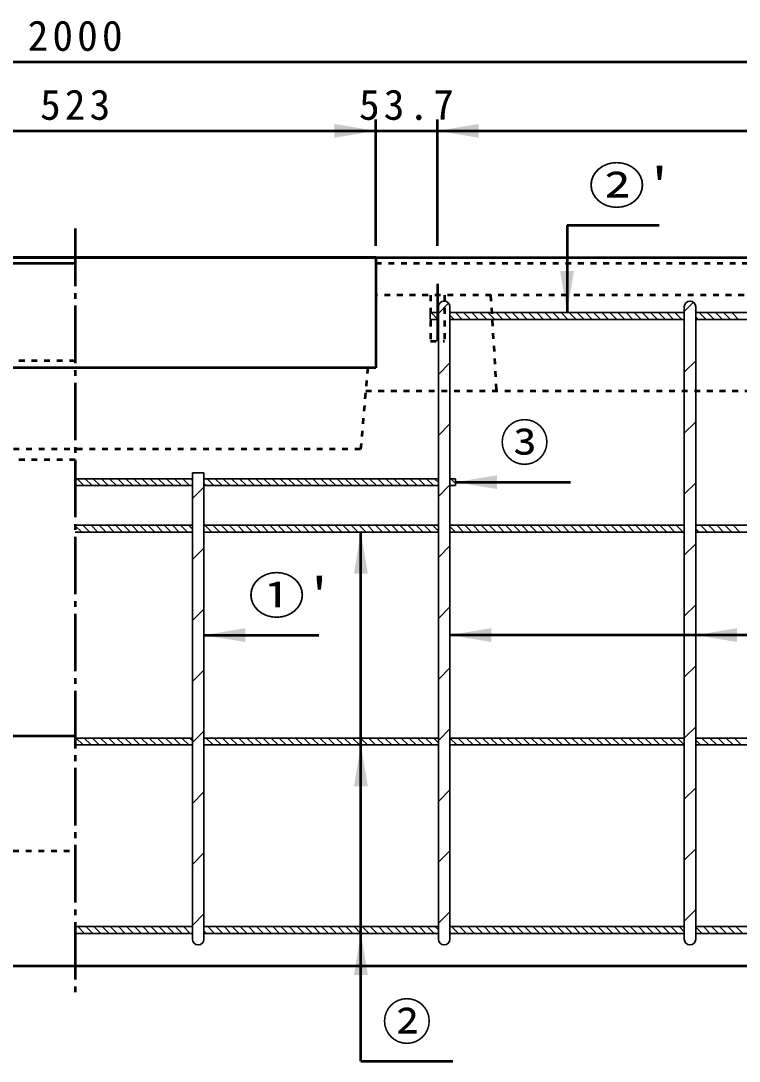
# Model space of a CAD drawing. Units: millimetres, scale not verified. Extents: x 100 to 4105, y 100 to 2870.
# Drawn here: x 2887 to 3512, y 850 to 1755 of the extents above; entities that cross this region are included whole.
import ezdxf
from ezdxf.enums import TextEntityAlignment as Align

# ---------------------------------------------------------------- set-up
doc = ezdxf.new("R2010")
doc.units = ezdxf.units.MM
doc.header["$LTSCALE"] = 5
doc.linetypes.add('USER1', pattern=[2.2, 1, -1.2])
doc.linetypes.add('USER2', pattern=[13.4, 10, -1.2, 1, -1.2])
doc.layers.add('V-nasSTD', color=7, linetype='Continuous', lineweight=35)
doc.styles.add('ＭＳ ゴシック', font='')
doc.styles.get('ＭＳ ゴシック').set_extended_font_data('MS Gothic')

msp = doc.modelspace()

# ---------------------------------------------------------------- hatches: boundary and pattern name
at = {"layer": 'V-nasSTD'}
for points in [[(3159.668, 1652.887), (3195.668, 1658.887), (3159.668, 1664.887)], [(3285.368, 1664.887), (3249.368, 1658.887), (3285.368, 1652.887)], [(3368.168, 1536.887), (3362.168, 1500.887), (3356.168, 1536.887)], [(3301.168, 1359.387), (3265.168, 1353.387), (3301.168, 1347.387)], [(3188.767, 1273.887), (3182.767, 1309.887), (3176.767, 1273.887)], [(3082.168, 1226.387), (3046.168, 1220.387), (3082.168, 1214.387)], [(3296.168, 1226.387), (3260.168, 1220.387), (3296.168, 1214.387)], [(3510.168, 1226.387), (3474.168, 1220.387), (3510.168, 1214.387)], [(3188.767, 1088.887), (3182.767, 1124.887), (3176.767, 1088.887)], [(3188.767, 924.887), (3182.767, 960.887), (3176.767, 924.887)]]:
    msp.add_hatch(color=256, dxfattribs=at).paths.add_polyline_path(points)

# ---------------------------------------------------------------- linework, layer by layer
at = {"layer": 'V-nasSTD', "lineweight": 50}
for p, q in [((1934.168, 1718.887), (3934.168, 1718.887)), ((3195.668, 1558.887), (3195.668, 1668.887)), ((3249.368, 1558.887), (3249.368, 1668.887)), ((2672.668, 1658.887), (3195.668, 1658.887)), ((3195.668, 1658.887), (3249.368, 1658.887)), ((3249.368, 1658.887), (3880.468, 1658.887)), ((3362.168, 1576.887), (3442.168, 1576.887)), ((3362.168, 1576.887), (3362.168, 1500.887)), ((1934.168, 1548.887), (3934.168, 1548.887)), ((3195.668, 1548.887), (2672.668, 1548.887)), ((3195.668, 1548.887), (3195.668, 1452.887)), ((2672.668, 1543.887), (2934.168, 1543.887)), ((3195.668, 1452.887), (2672.668, 1452.887)), ((3265.168, 1353.387), (3365.168, 1353.387)), ((3182.767, 849.84), (3182.767, 1309.887)), ((3046.168, 1220.387), (3146.168, 1220.387)), ((4035.168, 1220.387), (3260.168, 1220.387)), ((2054.168, 1132.887), (2934.168, 1132.887)), ((1934.168, 932.887), (3934.168, 932.887)), ((3182.767, 849.84), (3262.767, 849.84))]:
    msp.add_line(p, q, dxfattribs=at)
at = {"layer": 'V-nasSTD', "linetype": 'USER2', "lineweight": 50}
for p, q in [((2934.168, 1573.887), (2934.168, 907.887)), ((3249.368, 1525.887), (3249.368, 1475.887))]:
    msp.add_line(p, q, dxfattribs=at)
at = {"layer": 'V-nasSTD', "linetype": 'USER1', "lineweight": 50}
for p, q in [((3195.668, 1543.887), (3934.168, 1543.887)), ((3934.168, 1515.887), (3195.668, 1515.887)), ((3243.368, 1515.887), (3243.368, 1475.887)), ((3255.368, 1515.887), (3255.368, 1475.887)), ((3295.668, 1515.887), (3300.668, 1432.887)), ((3243.368, 1475.887), (3255.368, 1475.887)), ((2934.168, 1458.887), (2678.668, 1458.887)), ((3188.668, 1452.887), (3182.48, 1382.167)), ((3186.918, 1432.887), (3934.168, 1432.887)), ((3182.48, 1382.167), (2685.855, 1382.167)), ((2934.168, 1372.887), (1934.168, 1372.887)), ((1934.168, 1032.887), (2934.168, 1032.887))]:
    msp.add_line(p, q, dxfattribs=at)
at = {"layer": 'V-nasSTD'}
for p, q in [((3250.168, 1500.078), (3259.084, 1508.995)), ((3250.168, 1505.887), (3250.168, 955.887)), ((3260.168, 1505.887), (3260.168, 955.887)), ((3260.168, 1505.887), (3260.168, 1500.887)), ((3464.168, 1501.946), (3472.133, 1509.912)), ((3464.168, 1505.887), (3464.168, 955.887)), ((3474.168, 1505.887), (3474.168, 955.887)), ((3250.168, 1500.887), (3243.168, 1500.887)), ((3243.168, 1500.887), (3243.168, 1494.887)), ((3243.168, 1494.887), (3250.168, 1494.887)), ((3243.8, 1500.887), (3249.8, 1494.887)), ((3260.168, 1500.887), (3464.168, 1500.887)), ((3260.168, 1498.661), (3263.942, 1494.887)), ((3260.168, 1494.887), (3464.168, 1494.887)), ((3265.013, 1500.887), (3271.013, 1494.887)), ((3272.084, 1500.887), (3278.084, 1494.887)), ((3279.155, 1500.887), (3285.155, 1494.887)), ((3286.226, 1500.887), (3292.226, 1494.887)), ((3293.297, 1500.887), (3299.297, 1494.887)), ((3300.368, 1500.887), (3306.368, 1494.887)), ((3307.439, 1500.887), (3313.439, 1494.887)), ((3314.51, 1500.887), (3320.51, 1494.887)), ((3321.582, 1500.887), (3327.582, 1494.887)), ((3328.653, 1500.887), (3334.653, 1494.887)), ((3335.724, 1500.887), (3341.724, 1494.887)), ((3342.795, 1500.887), (3348.795, 1494.887)), ((3349.866, 1500.887), (3355.866, 1494.887)), ((3356.937, 1500.887), (3362.937, 1494.887)), ((3364.008, 1500.887), (3370.008, 1494.887)), ((3371.079, 1500.887), (3377.079, 1494.887)), ((3378.15, 1500.887), (3384.15, 1494.887)), ((3385.221, 1500.887), (3391.221, 1494.887)), ((3392.292, 1500.887), (3398.292, 1494.887)), ((3399.363, 1500.887), (3405.363, 1494.887)), ((3406.434, 1500.887), (3412.434, 1494.887)), ((3413.505, 1500.887), (3419.505, 1494.887)), ((3420.576, 1500.887), (3426.576, 1494.887)), ((3427.648, 1500.887), (3433.648, 1494.887)), ((3434.719, 1500.887), (3440.719, 1494.887)), ((3441.79, 1500.887), (3447.79, 1494.887)), ((3448.861, 1500.887), (3454.861, 1494.887)), ((3455.932, 1500.887), (3461.932, 1494.887)), ((3463.003, 1500.887), (3464.168, 1499.722)), ((3474.168, 1500.887), (3678.168, 1500.887)), ((3474.168, 1496.793), (3476.074, 1494.887)), ((3474.168, 1494.887), (3678.168, 1494.887)), ((3477.145, 1500.887), (3483.145, 1494.887)), ((3484.216, 1500.887), (3490.216, 1494.887)), ((3491.287, 1500.887), (3497.287, 1494.887)), ((3498.358, 1500.887), (3504.358, 1494.887)), ((3505.429, 1500.887), (3511.429, 1494.887)), ((3250.168, 1447.045), (3260.168, 1457.045)), ((3464.168, 1448.913), (3474.168, 1458.913)), ((3250.168, 1394.012), (3260.168, 1404.012)), ((3464.168, 1395.88), (3474.168, 1405.88)), ((3036.168, 1361.387), (3036.168, 955.887)), ((3036.168, 1361.387), (3046.168, 1361.387)), ((3046.168, 1361.387), (3046.168, 955.887)), ((2934.168, 1356.387), (3036.168, 1356.387)), ((2934.168, 1350.9), (2934.68, 1350.387)), ((3036.168, 1350.387), (2934.168, 1350.387)), ((2935.751, 1356.387), (2941.751, 1350.387)), ((2942.823, 1356.387), (2948.823, 1350.387)), ((2949.894, 1356.387), (2955.894, 1350.387)), ((2956.965, 1356.387), (2962.965, 1350.387)), ((2964.036, 1356.387), (2970.036, 1350.387)), ((2971.107, 1356.387), (2977.107, 1350.387)), ((2978.178, 1356.387), (2984.178, 1350.387)), ((2985.249, 1356.387), (2991.249, 1350.387)), ((2992.32, 1356.387), (2998.32, 1350.387)), ((2999.391, 1356.387), (3005.391, 1350.387)), ((3006.462, 1356.387), (3012.462, 1350.387)), ((3013.533, 1356.387), (3019.533, 1350.387)), ((3020.604, 1356.387), (3026.604, 1350.387)), ((3027.675, 1356.387), (3033.675, 1350.387)), ((3034.746, 1356.387), (3036.168, 1354.966)), ((3036.168, 1339.111), (3046.168, 1349.111)), ((3046.168, 1356.387), (3250.168, 1356.387)), ((3046.168, 1352.037), (3047.817, 1350.387)), ((3046.168, 1350.387), (3250.168, 1350.387)), ((3048.889, 1356.387), (3054.889, 1350.387)), ((3055.96, 1356.387), (3061.96, 1350.387)), ((3063.031, 1356.387), (3069.031, 1350.387)), ((3070.102, 1356.387), (3076.102, 1350.387)), ((3077.173, 1356.387), (3083.173, 1350.387)), ((3084.244, 1356.387), (3090.244, 1350.387)), ((3091.315, 1356.387), (3097.315, 1350.387)), ((3098.386, 1356.387), (3104.386, 1350.387)), ((3105.457, 1356.387), (3111.457, 1350.387)), ((3112.528, 1356.387), (3118.528, 1350.387)), ((3119.599, 1356.387), (3125.599, 1350.387)), ((3126.67, 1356.387), (3132.67, 1350.387)), ((3133.741, 1356.387), (3139.741, 1350.387)), ((3140.812, 1356.387), (3146.812, 1350.387)), ((3147.883, 1356.387), (3153.883, 1350.387)), ((3154.955, 1356.387), (3160.955, 1350.387)), ((3162.026, 1356.387), (3168.026, 1350.387)), ((3169.097, 1356.387), (3175.097, 1350.387)), ((3176.168, 1356.387), (3182.168, 1350.387)), ((3183.239, 1356.387), (3189.239, 1350.387)), ((3190.31, 1356.387), (3196.31, 1350.387)), ((3197.381, 1356.387), (3203.381, 1350.387)), ((3204.452, 1356.387), (3210.452, 1350.387)), ((3211.523, 1356.387), (3217.523, 1350.387)), ((3218.594, 1356.387), (3224.594, 1350.387)), ((3225.665, 1356.387), (3231.665, 1350.387)), ((3232.736, 1356.387), (3238.736, 1350.387)), ((3239.807, 1356.387), (3245.807, 1350.387)), ((3246.878, 1356.387), (3250.168, 1353.098)), ((3250.168, 1340.979), (3260.168, 1350.979)), ((3260.168, 1356.387), (3265.168, 1356.387)), ((3265.168, 1356.387), (3260.168, 1356.387)), ((3260.168, 1356.387), (3260.168, 1350.387)), ((3260.168, 1356.387), (3260.168, 1350.387)), ((3260.168, 1350.387), (3265.168, 1350.387)), ((3260.168, 1350.387), (3265.168, 1350.387)), ((3261.021, 1356.387), (3265.168, 1352.24)), ((3265.168, 1356.387), (3265.168, 1350.387)), ((3265.168, 1353.387), (3265.168, 1356.387)), ((3265.168, 1350.387), (3265.168, 1353.387)), ((3464.168, 1342.847), (3474.168, 1352.847)), ((2934.168, 1315.887), (3036.168, 1315.887)), ((2934.168, 1315.544), (2939.825, 1309.887)), ((2940.896, 1315.887), (2946.896, 1309.887)), ((2947.967, 1315.887), (2953.967, 1309.887)), ((2955.038, 1315.887), (2961.038, 1309.887)), ((2962.109, 1315.887), (2968.109, 1309.887)), ((2969.18, 1315.887), (2975.18, 1309.887)), ((2976.251, 1315.887), (2982.251, 1309.887)), ((2983.323, 1315.887), (2989.323, 1309.887)), ((2990.394, 1315.887), (2996.394, 1309.887)), ((2997.465, 1315.887), (3003.465, 1309.887)), ((3004.536, 1315.887), (3010.536, 1309.887)), ((3011.607, 1315.887), (3017.607, 1309.887)), ((3018.678, 1315.887), (3024.678, 1309.887)), ((3025.749, 1315.887), (3031.749, 1309.887)), ((3032.82, 1315.887), (3036.168, 1312.539)), ((3046.168, 1315.887), (3250.168, 1315.887)), ((3046.962, 1315.887), (3052.962, 1309.887)), ((3054.033, 1315.887), (3060.033, 1309.887)), ((3061.104, 1315.887), (3067.104, 1309.887)), ((3068.175, 1315.887), (3074.175, 1309.887)), ((3075.246, 1315.887), (3081.246, 1309.887)), ((3082.317, 1315.887), (3088.317, 1309.887)), ((3089.389, 1315.887), (3095.389, 1309.887)), ((3096.46, 1315.887), (3102.46, 1309.887)), ((3103.531, 1315.887), (3109.531, 1309.887)), ((3110.602, 1315.887), (3116.602, 1309.887)), ((3117.673, 1315.887), (3123.673, 1309.887)), ((3124.744, 1315.887), (3130.744, 1309.887)), ((3131.815, 1315.887), (3137.815, 1309.887)), ((3138.886, 1315.887), (3144.886, 1309.887)), ((3145.957, 1315.887), (3151.957, 1309.887)), ((3153.028, 1315.887), (3159.028, 1309.887)), ((3160.099, 1315.887), (3166.099, 1309.887)), ((3167.17, 1315.887), (3173.17, 1309.887)), ((3174.241, 1315.887), (3180.241, 1309.887)), ((3181.312, 1315.887), (3187.312, 1309.887)), ((3188.383, 1315.887), (3194.383, 1309.887)), ((3195.455, 1315.887), (3201.455, 1309.887)), ((3202.526, 1315.887), (3208.526, 1309.887)), ((3209.597, 1315.887), (3215.597, 1309.887)), ((3216.668, 1315.887), (3222.668, 1309.887)), ((3223.739, 1315.887), (3229.739, 1309.887)), ((3230.81, 1315.887), (3236.81, 1309.887)), ((3237.881, 1315.887), (3243.881, 1309.887)), ((3244.952, 1315.887), (3250.168, 1310.671)), ((3260.168, 1315.887), (3464.168, 1315.887)), ((3260.168, 1314.813), (3265.094, 1309.887)), ((3266.165, 1315.887), (3272.165, 1309.887)), ((3273.236, 1315.887), (3279.236, 1309.887)), ((3280.307, 1315.887), (3286.307, 1309.887)), ((3287.378, 1315.887), (3293.378, 1309.887)), ((3294.45, 1315.887), (3300.45, 1309.887)), ((3301.521, 1315.887), (3307.521, 1309.887)), ((3308.592, 1315.887), (3314.592, 1309.887)), ((3315.663, 1315.887), (3321.663, 1309.887)), ((3322.734, 1315.887), (3328.734, 1309.887)), ((3329.805, 1315.887), (3335.805, 1309.887)), ((3336.876, 1315.887), (3342.876, 1309.887)), ((3343.947, 1315.887), (3349.947, 1309.887)), ((3351.018, 1315.887), (3357.018, 1309.887)), ((3358.089, 1315.887), (3364.089, 1309.887)), ((3365.16, 1315.887), (3371.16, 1309.887)), ((3372.231, 1315.887), (3378.231, 1309.887)), ((3379.302, 1315.887), (3385.302, 1309.887)), ((3386.373, 1315.887), (3392.373, 1309.887)), ((3393.444, 1315.887), (3399.444, 1309.887)), ((3400.516, 1315.887), (3406.516, 1309.887)), ((3407.587, 1315.887), (3413.587, 1309.887)), ((3414.658, 1315.887), (3420.658, 1309.887)), ((3421.729, 1315.887), (3427.729, 1309.887)), ((3428.8, 1315.887), (3434.8, 1309.887)), ((3435.871, 1315.887), (3441.871, 1309.887)), ((3442.942, 1315.887), (3448.942, 1309.887)), ((3450.013, 1315.887), (3456.013, 1309.887)), ((3457.084, 1315.887), (3463.084, 1309.887)), ((3474.168, 1315.887), (3678.168, 1315.887)), ((3474.168, 1312.945), (3477.226, 1309.887)), ((3478.297, 1315.887), (3484.297, 1309.887)), ((3485.368, 1315.887), (3491.368, 1309.887)), ((3492.439, 1315.887), (3498.439, 1309.887)), ((3499.51, 1315.887), (3505.51, 1309.887)), ((3506.582, 1315.887), (3512.582, 1309.887)), ((3036.168, 1309.887), (2934.168, 1309.887)), ((3046.168, 1309.887), (3250.168, 1309.887)), ((3260.168, 1309.887), (3464.168, 1309.887)), ((3474.168, 1309.887), (3678.168, 1309.887)), ((3036.168, 1286.078), (3046.168, 1296.078)), ((3250.168, 1287.946), (3260.168, 1297.946)), ((3464.168, 1289.814), (3474.168, 1299.814)), ((3036.168, 1233.045), (3046.168, 1243.045)), ((3250.168, 1234.913), (3260.168, 1244.913)), ((3464.168, 1236.781), (3474.168, 1246.781)), ((3036.168, 1180.012), (3046.168, 1190.012)), ((3250.168, 1181.88), (3260.168, 1191.88)), ((3464.168, 1183.748), (3474.168, 1193.748)), ((3464.168, 1130.715), (3474.168, 1140.715)), ((3036.168, 1126.979), (3046.168, 1136.979)), ((3250.168, 1128.847), (3260.168, 1138.847)), ((2934.168, 1130.887), (3036.168, 1130.887)), ((3036.168, 1124.887), (2934.168, 1124.887)), ((2934.977, 1130.887), (2940.977, 1124.887)), ((2942.048, 1130.887), (2948.048, 1124.887)), ((2949.119, 1130.887), (2955.119, 1124.887)), ((2956.19, 1130.887), (2962.19, 1124.887)), ((2963.262, 1130.887), (2969.262, 1124.887)), ((2970.333, 1130.887), (2976.333, 1124.887)), ((2977.404, 1130.887), (2983.404, 1124.887)), ((2984.475, 1130.887), (2990.475, 1124.887)), ((2991.546, 1130.887), (2997.546, 1124.887)), ((2998.617, 1130.887), (3004.617, 1124.887)), ((3005.688, 1130.887), (3011.688, 1124.887)), ((3012.759, 1130.887), (3018.759, 1124.887)), ((3019.83, 1130.887), (3025.83, 1124.887)), ((3026.901, 1130.887), (3032.901, 1124.887)), ((3033.972, 1130.887), (3036.168, 1128.691)), ((3046.168, 1130.887), (3250.168, 1130.887)), ((3046.168, 1125.762), (3047.043, 1124.887)), ((3046.168, 1124.887), (3250.168, 1124.887)), ((3048.114, 1130.887), (3054.114, 1124.887)), ((3055.185, 1130.887), (3061.185, 1124.887)), ((3062.257, 1130.887), (3068.257, 1124.887)), ((3069.328, 1130.887), (3075.328, 1124.887)), ((3076.399, 1130.887), (3082.399, 1124.887)), ((3083.47, 1130.887), (3089.47, 1124.887)), ((3090.541, 1130.887), (3096.541, 1124.887)), ((3097.612, 1130.887), (3103.612, 1124.887)), ((3104.683, 1130.887), (3110.683, 1124.887)), ((3111.754, 1130.887), (3117.754, 1124.887)), ((3118.825, 1130.887), (3124.825, 1124.887)), ((3125.896, 1130.887), (3131.896, 1124.887)), ((3132.967, 1130.887), (3138.967, 1124.887)), ((3140.038, 1130.887), (3146.038, 1124.887)), ((3147.109, 1130.887), (3153.109, 1124.887)), ((3154.18, 1130.887), (3160.18, 1124.887)), ((3161.251, 1130.887), (3167.251, 1124.887)), ((3168.323, 1130.887), (3174.323, 1124.887)), ((3175.394, 1130.887), (3181.394, 1124.887)), ((3182.465, 1130.887), (3188.465, 1124.887)), ((3189.536, 1130.887), (3195.536, 1124.887)), ((3196.607, 1130.887), (3202.607, 1124.887)), ((3203.678, 1130.887), (3209.678, 1124.887)), ((3210.749, 1130.887), (3216.749, 1124.887)), ((3217.82, 1130.887), (3223.82, 1124.887)), ((3224.891, 1130.887), (3230.891, 1124.887)), ((3231.962, 1130.887), (3237.962, 1124.887)), ((3239.033, 1130.887), (3245.033, 1124.887)), ((3246.104, 1130.887), (3250.168, 1126.823)), ((3260.168, 1130.887), (3464.168, 1130.887)), ((3260.168, 1124.887), (3464.168, 1124.887)), ((3260.246, 1130.887), (3266.246, 1124.887)), ((3267.317, 1130.887), (3273.317, 1124.887)), ((3274.389, 1130.887), (3280.389, 1124.887)), ((3281.46, 1130.887), (3287.46, 1124.887)), ((3288.531, 1130.887), (3294.531, 1124.887)), ((3295.602, 1130.887), (3301.602, 1124.887)), ((3302.673, 1130.887), (3308.673, 1124.887)), ((3309.744, 1130.887), (3315.744, 1124.887)), ((3316.815, 1130.887), (3322.815, 1124.887)), ((3323.886, 1130.887), (3329.886, 1124.887)), ((3330.957, 1130.887), (3336.957, 1124.887)), ((3338.028, 1130.887), (3344.028, 1124.887)), ((3345.099, 1130.887), (3351.099, 1124.887)), ((3352.17, 1130.887), (3358.17, 1124.887)), ((3359.241, 1130.887), (3365.241, 1124.887)), ((3366.312, 1130.887), (3372.312, 1124.887)), ((3373.383, 1130.887), (3379.383, 1124.887)), ((3380.455, 1130.887), (3386.455, 1124.887)), ((3387.526, 1130.887), (3393.526, 1124.887)), ((3394.597, 1130.887), (3400.597, 1124.887)), ((3401.668, 1130.887), (3407.668, 1124.887)), ((3408.739, 1130.887), (3414.739, 1124.887)), ((3415.81, 1130.887), (3421.81, 1124.887)), ((3422.881, 1130.887), (3428.881, 1124.887)), ((3429.952, 1130.887), (3435.952, 1124.887)), ((3437.023, 1130.887), (3443.023, 1124.887)), ((3444.094, 1130.887), (3450.094, 1124.887)), ((3451.165, 1130.887), (3457.165, 1124.887)), ((3458.236, 1130.887), (3464.168, 1124.955)), ((3474.168, 1130.887), (3678.168, 1130.887)), ((3474.168, 1129.098), (3478.378, 1124.887)), ((3474.168, 1124.887), (3678.168, 1124.887)), ((3479.45, 1130.887), (3485.45, 1124.887)), ((3486.521, 1130.887), (3492.521, 1124.887)), ((3493.592, 1130.887), (3499.592, 1124.887)), ((3500.663, 1130.887), (3506.663, 1124.887)), ((3507.734, 1130.887), (3513.734, 1124.887)), ((3250.168, 1075.814), (3260.168, 1085.814)), ((3464.168, 1077.682), (3474.168, 1087.682)), ((3036.168, 1073.946), (3046.168, 1083.946)), ((3250.168, 1022.781), (3260.168, 1032.781)), ((3464.168, 1024.649), (3474.168, 1034.649)), ((3036.168, 1020.913), (3046.168, 1030.913)), ((3036.168, 967.88), (3046.168, 977.88)), ((3250.168, 969.748), (3260.168, 979.748)), ((3464.168, 971.616), (3474.168, 981.616)), ((2934.168, 966.887), (3036.168, 966.887)), ((2934.168, 961.991), (2935.272, 960.887)), ((3036.168, 960.887), (2934.168, 960.887)), ((2936.343, 966.887), (2942.343, 960.887)), ((2943.414, 966.887), (2949.414, 960.887)), ((2950.485, 966.887), (2956.485, 960.887)), ((2957.556, 966.887), (2963.556, 960.887)), ((2964.627, 966.887), (2970.627, 960.887)), ((2971.698, 966.887), (2977.698, 960.887)), ((2978.769, 966.887), (2984.769, 960.887)), ((2985.84, 966.887), (2991.84, 960.887)), ((2992.911, 966.887), (2998.911, 960.887)), ((2999.982, 966.887), (3005.982, 960.887)), ((3007.053, 966.887), (3013.053, 960.887)), ((3014.124, 966.887), (3020.124, 960.887)), ((3021.196, 966.887), (3027.196, 960.887)), ((3028.267, 966.887), (3034.267, 960.887)), ((3035.338, 966.887), (3036.168, 966.057)), ((3046.168, 966.887), (3250.168, 966.887)), ((3046.168, 963.128), (3048.409, 960.887)), ((3046.168, 960.887), (3250.168, 960.887)), ((3049.48, 966.887), (3055.48, 960.887)), ((3056.551, 966.887), (3062.551, 960.887)), ((3063.622, 966.887), (3069.622, 960.887)), ((3070.693, 966.887), (3076.693, 960.887)), ((3077.764, 966.887), (3083.764, 960.887)), ((3084.835, 966.887), (3090.835, 960.887)), ((3091.906, 966.887), (3097.906, 960.887)), ((3098.977, 966.887), (3104.977, 960.887)), ((3106.048, 966.887), (3112.048, 960.887)), ((3113.119, 966.887), (3119.119, 960.887)), ((3120.19, 966.887), (3126.19, 960.887)), ((3127.262, 966.887), (3133.262, 960.887)), ((3134.333, 966.887), (3140.333, 960.887)), ((3141.404, 966.887), (3147.404, 960.887)), ((3148.475, 966.887), (3154.475, 960.887)), ((3155.546, 966.887), (3161.546, 960.887)), ((3162.617, 966.887), (3168.617, 960.887)), ((3169.688, 966.887), (3175.688, 960.887)), ((3176.759, 966.887), (3182.759, 960.887)), ((3183.83, 966.887), (3189.83, 960.887)), ((3190.901, 966.887), (3196.901, 960.887)), ((3197.972, 966.887), (3203.972, 960.887)), ((3205.043, 966.887), (3211.043, 960.887)), ((3212.114, 966.887), (3218.114, 960.887)), ((3219.185, 966.887), (3225.185, 960.887)), ((3226.257, 966.887), (3232.257, 960.887)), ((3233.328, 966.887), (3239.328, 960.887)), ((3240.399, 966.887), (3246.399, 960.887)), ((3247.47, 966.887), (3250.168, 964.189)), ((3260.168, 966.887), (3464.168, 966.887)), ((3260.168, 960.887), (3464.168, 960.887)), ((3261.612, 966.887), (3267.612, 960.887)), ((3268.683, 966.887), (3274.683, 960.887)), ((3275.754, 966.887), (3281.754, 960.887)), ((3282.825, 966.887), (3288.825, 960.887)), ((3289.896, 966.887), (3295.896, 960.887)), ((3296.967, 966.887), (3302.967, 960.887)), ((3304.038, 966.887), (3310.038, 960.887)), ((3311.109, 966.887), (3317.109, 960.887)), ((3318.18, 966.887), (3324.18, 960.887)), ((3325.251, 966.887), (3331.251, 960.887)), ((3332.323, 966.887), (3338.323, 960.887)), ((3339.394, 966.887), (3345.394, 960.887)), ((3346.465, 966.887), (3352.465, 960.887)), ((3353.536, 966.887), (3359.536, 960.887)), ((3360.607, 966.887), (3366.607, 960.887)), ((3367.678, 966.887), (3373.678, 960.887)), ((3374.749, 966.887), (3380.749, 960.887)), ((3381.82, 966.887), (3387.82, 960.887)), ((3388.891, 966.887), (3394.891, 960.887)), ((3395.962, 966.887), (3401.962, 960.887)), ((3403.033, 966.887), (3409.033, 960.887)), ((3410.104, 966.887), (3416.104, 960.887)), ((3417.175, 966.887), (3423.175, 960.887)), ((3424.246, 966.887), (3430.246, 960.887)), ((3431.317, 966.887), (3437.317, 960.887)), ((3438.389, 966.887), (3444.389, 960.887)), ((3445.46, 966.887), (3451.46, 960.887)), ((3452.531, 966.887), (3458.531, 960.887)), ((3459.602, 966.887), (3464.168, 962.321)), ((3474.168, 966.887), (3678.168, 966.887)), ((3474.168, 966.463), (3479.744, 960.887)), ((3474.168, 960.887), (3678.168, 960.887)), ((3480.815, 966.887), (3486.815, 960.887)), ((3487.886, 966.887), (3493.886, 960.887)), ((3494.957, 966.887), (3500.957, 960.887)), ((3502.028, 966.887), (3508.028, 960.887)), ((3509.099, 966.887), (3515.099, 960.887))]:
    msp.add_line(p, q, dxfattribs=at)
for centre, start, end in [((3255.168, 1505.887), 0, 180), ((3469.168, 1505.887), 0, 180), ((3041.168, 955.887), 180, 0), ((3255.168, 955.887), 180, 0), ((3255.168, 955.887), 180, 0), ((3469.168, 955.887), 180, 0), ((3469.168, 955.887), 180, 0)]:
    msp.add_arc(centre, 5, start, end, dxfattribs=at)

# ---------------------------------------------------------------- texts
at = {"layer": 'V-nasSTD', "style": 'ＭＳ ゴシック', "width": 1.15}
for s, p in [("②'", (3380.568, 1627.087)), ("①'", (3084.568, 1270.587))]:
    msp.add_text(s, height=31.67, dxfattribs=at).set_placement(p, align=Align.TOP_LEFT)
at = {"layer": 'V-nasSTD', "style": 'ＭＳ ゴシック'}
for s, p in [('③', (3303.568, 1403.587)), ('②', (3201.167, 900.04))]:
    msp.add_text(s, height=31.67, dxfattribs=at).set_placement(p, align=Align.TOP_LEFT)
at = {"layer": 'V-nasSTD', "char_height": 26.39, "attachment_point": 1, "style": 'ＭＳ ゴシック'}
for s, insert in [('\\T1.2;2000', (2892.768, 1754.887)), ('\\T1.2;523', (2903.568, 1694.887)), ('\\T1.2;53.7', (3181.118, 1694.887))]:
    msp.add_mtext(s, dxfattribs=dict(at, insert=insert))

doc.saveas('drawing.dxf')
